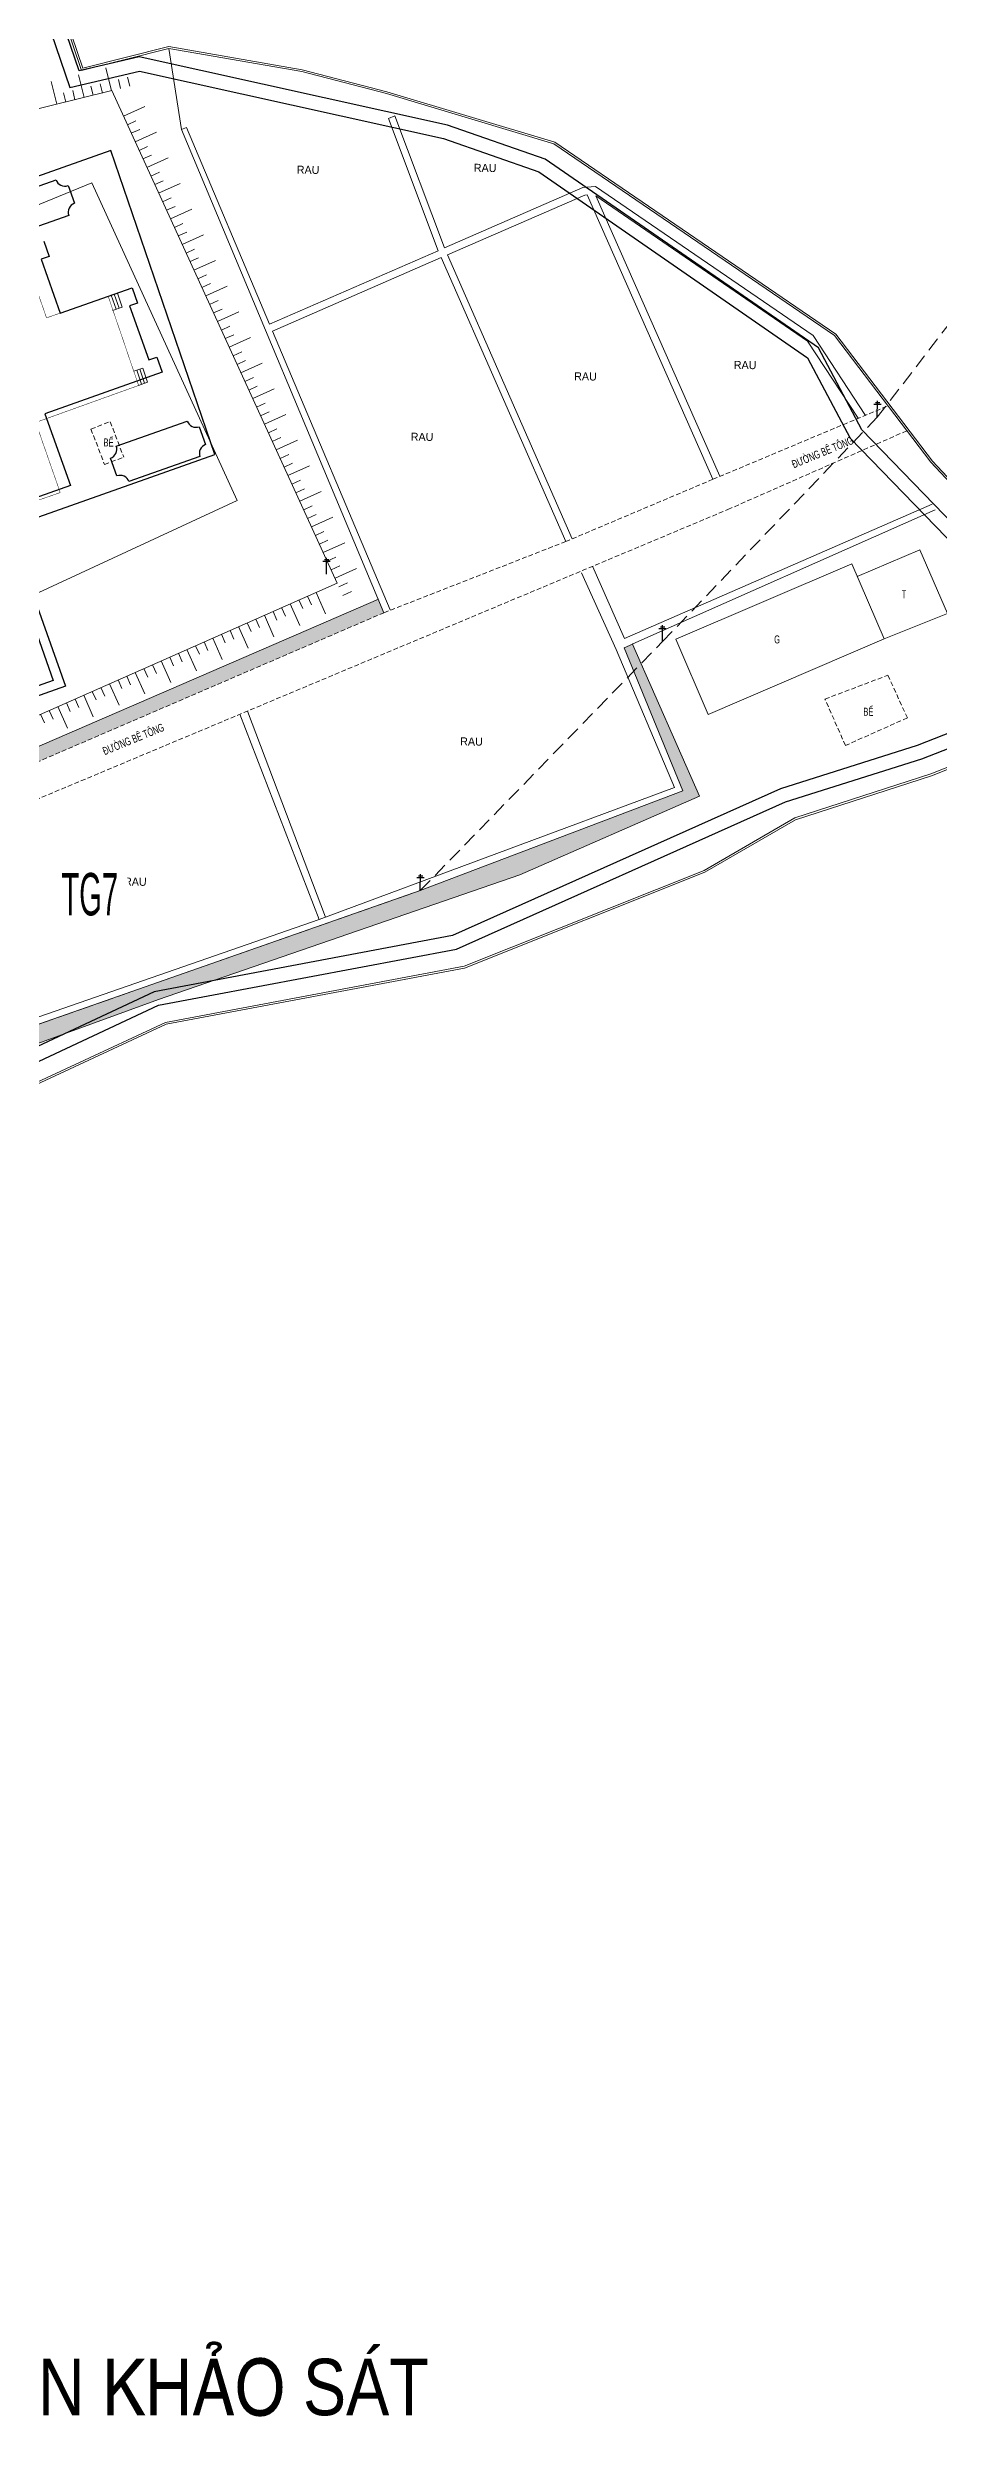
# Model space of a CAD drawing. Header units: inches. Extents: x 496359 to 501064, y 2374078 to 2377203.
# Drawn here: x 497578.5 to 497673.1, y 2376307.5 to 2376560.5 of the extents above; entities that cross this region are included whole.
import ezdxf
from ezdxf.enums import TextEntityAlignment as Align

# ---------------------------------------------------------------- set-up
doc = ezdxf.new("R2010")
doc.units = ezdxf.units.IN
doc.header["$MEASUREMENT"] = 0
doc.linetypes.add('DASHED', pattern=[0.75, 0.5, -0.25])
for name, color, linetype in [('cd', 7, 'Continuous'), ('chu', 6, 'Continuous'), ('MANH', 147, 'Continuous'), ('NOI', 2, 'Continuous'), ('tl', 8, 'Continuous')]:
    doc.layers.add(name, color=color, linetype=linetype)
for name, color, linetype, lineweight in [('EG Text2', 7, 'Continuous', 18), ('ISO', 252, 'Continuous', 20), ('LC Net dam 1', 30, 'Continuous', 30), ('LC Net manh', 239, 'Continuous', 5), ('LC Text2', 7, 'Continuous', 25)]:
    doc.layers.add(name, color=color, linetype=linetype, lineweight=lineweight)
doc.styles.add('EG Hai', font='')
doc.styles.add('LC 2', font='', dxfattribs={"width": 0.7})
doc.styles.add('style1', font='')
doc.styles.get('EG Hai').set_extended_font_data('.VnArial NarrowH')
doc.styles.get('LC 2').set_extended_font_data('.VnArial NarrowH')
doc.styles.get('style1').set_extended_font_data('.VnAvantH')
pattern_1 = [(359.267215784, (-736010.08436, -2368366.01803), (0.566607394046, 0.317539068605), [0.375, -0.75]), (119.267215784, (-736010.08436, -2368366.01803), (-0.55830059713, 0.331926862913), [0.375, -0.75]), (59.267215784, (-736010.08436, -2368366.01803), (0.008306796916, 0.64946593152), [-0.75, 0.375])]

# ---------------------------------------------------------------- blocks, each defined once
blk = doc.blocks.new('t2')
at = {"layer": 'tl', "color": 250, "lineweight": 0}
for p, q in [((-2, 0), (-2, -1)), ((-1, 0), (-1, -1)), ((0, 0), (0, -2.5))]:
    blk.add_line(p, q, dxfattribs=at)
blk = doc.blocks.new('cdien')
at = {"layer": 'cd', "extrusion": (-0.000518657, 0.000768986, 1)}
for p, q in [((-0.8, 2.78, 0), (0.76, 2.78, 0)), ((-0.46, 3.14, 0), (0.49, 3.14, 0)), ((0, 0), (0, 3.5, 0))]:
    blk.add_line(p, q, dxfattribs=at)
blk = doc.blocks.new('Nền HT mới')
at = {"layer": 'MANH', "lineweight": 0}
h = blk.add_hatch(dxfattribs=at)
h.set_pattern_fill('HONEY', color=8, scale=3, angle=-0.7328, style=0)
h.set_pattern_definition(pattern_1)
h.paths.add_polyline_path([(886.71, 219.73), (886.11, 221.17), (824.11, 194.32), (824.68, 193.01)])
h = blk.add_hatch(dxfattribs=at)
h.set_pattern_fill('HONEY', color=8, scale=3, angle=-0.7328, style=0)
h.set_pattern_definition(pattern_1)
h.paths.add_polyline_path([(862.74, 178.63), (901.15, 191.89), (920.24, 200.23), (913.11, 216.4), (912.22, 216), (918.46, 200.79), (890.57, 190.2), (847.37, 175.1), (817.03, 164.27), (817.27, 163.62), (814.02, 162.52), (814.33, 161.29), (823.38, 164.28)])
at = {"layer": 'MANH', "color": 1, "linetype": 'DASHED', "lineweight": 0, "ltscale": 3, "elevation": -28.38}
blk.add_lwpolyline([(338.8, 83.45), (320.94, 78.75), (340.42, 30.66), (364.41, 31.76), (393.69, 33.78), (433.64, 49.39), (462.8, 58.64), (490.97, 67.81), (516.49, 76.2), (548.21, 86.54), (576.26, 95.7), (610.19, 94.18), (634.86, 101.12), (676.11, 115.48), (714.18, 128.71), (753.35, 142.39), (783.93, 137.98), (839.41, 172.28), (890.57, 190.2), (916.29, 216.65), (939.12, 240.49), (989.34, 305.87)], dxfattribs=at)
at = {"layer": 'MANH', "color": 4, "lineweight": 0, "elevation": -28.38}
for points in [[(625.82, 94.94), (694.69, 118.79), (709.81, 122.6), (746.29, 131.1), (750.58, 132.1), (766.12, 128.82), (774.27, 131.84), (782.63, 132.32), (788.25, 132.53), (794.88, 132.79), (827.24, 134.21), (829.73, 135.97), (833.89, 139.84), (834.67, 162.81), (863.51, 176.19), (895.21, 182.17), (920.73, 192.35), (930.35, 197.92), (944.79, 202.6), (967.22, 211.47)], [(959.89, 219.62), (944.81, 235.71), (934.57, 249.18), (904.77, 269.54), (886.96, 274.89), (877.97, 277.21), (863.85, 279.67), (854.58, 277.34), (850.99, 287.97)], [(846.31, 302.75), (851.18, 288.03), (854.71, 277.58), (863.84, 279.87), (878.01, 277.41), (887.02, 275.08), (904.86, 269.73), (934.71, 249.33), (944.97, 235.84), (960.04, 219.76), (967.56, 211.39), (944.86, 202.41), (930.43, 197.73), (920.81, 192.17), (895.27, 181.97), (863.57, 176), (834.85, 162.67)]]:
    blk.add_lwpolyline(points, dxfattribs=at)
at = {"layer": 'MANH', "color": 2, "lineweight": 0, "elevation": -28.38}
for points in [[(824.68, 193.01), (823.01, 196.89), (881.74, 222.88), (857.79, 275.19), (822.4, 266.46), (820.77, 271.59), (816.52, 272.11), (813.22, 283.27), (822.94, 285.68), (831.91, 282.66), (850.99, 287.96)], [(863.85, 279.67), (865.18, 271.07)], [(865.73, 271.28), (865.18, 271.07)], [(886.71, 219.73), (865.18, 271.07)], [(865.73, 271.28), (874.55, 250.37)], [(887.18, 272.24), (887.87, 272.5)], [(892.47, 258.18), (887.18, 272.24)], [(893.15, 258.48), (887.87, 272.5)], [(849.35, 262.81), (855.68, 265.4), (871.1, 231.65), (828.48, 211.9), (824.84, 209.96)], [(937.85, 240.69), (932.3, 249.16), (909.19, 265), (907.85, 264.89), (893.15, 258.48)], [(908.3, 264.12), (908.05, 264.1), (893.47, 257.75)], [(908.3, 264.11), (921.66, 233.9)], [(937.1, 240.38), (931.72, 248.59), (909.22, 264.01)], [(909.22, 264.01), (922.4, 234.22)], [(892.47, 258.18), (874.55, 250.37)], [(892.8, 257.45), (874.87, 249.63)], [(906.03, 227.29), (892.8, 257.45)], [(906.71, 227.59), (893.47, 257.75)], [(857.41, 253.34), (858.38, 253.67)], [(857.73, 253.45), (858.24, 251.96)], [(858.05, 253.56), (858.56, 252.07)], [(858.38, 253.67), (858.88, 252.18)], [(857.88, 251.84), (858.88, 252.18)], [(874.87, 249.63), (887.36, 220.03)], [(860.12, 245.39), (861.08, 245.72)], [(860.44, 245.5), (860.95, 243.99)], [(860.76, 245.61), (861.27, 244.11)], [(861.08, 245.72), (861.59, 244.23)], [(860.64, 243.87), (861.59, 244.23)], [(908.86, 224.66), (912.26, 216.99), (944.95, 231.26)], [(913.13, 216.41), (945.26, 230.67)], [(936.99, 223.56), (943.65, 226.42)], [(946.56, 219.65), (943.65, 226.42)], [(813.67, 163.8), (846.69, 175.63), (879.84, 187.12), (917.56, 201.14), (911.37, 215.82), (907.68, 223.96)], [(917.71, 216.91), (936.4, 224.93)], [(936.4, 224.93), (939.83, 216.95)], [(824.11, 194.32), (886.11, 221.17)], [(939.83, 216.95), (946.56, 219.65)], [(817.27, 163.62), (817.03, 164.27), (847.37, 175.1), (890.57, 190.2), (918.46, 200.79), (912.22, 216), (913.11, 216.4), (920.24, 200.23), (901.15, 191.89), (862.74, 178.63), (823.38, 164.28), (814.33, 161.29), (814.02, 162.52), (817.27, 163.62)], [(913.11, 216.4), (913.13, 216.41)], [(921.15, 208.92), (917.71, 216.91)], [(921.15, 208.92), (939.83, 216.95)], [(871.38, 208.93), (879.84, 187.12)], [(880.49, 187.37), (872.2, 209.28)]]:
    blk.add_lwpolyline(points, dxfattribs=at)
at = {"layer": 'MANH', "color": 2, "lineweight": 0, "const_width": 0.05, "elevation": -28.38}
blk.add_lwpolyline([(829.11, 232.75), (840.1, 236.59), (842.7, 229.14), (852.31, 232.49), (849.71, 239.94), (860.64, 243.87), (857.41, 253.34), (850.86, 251.05), (848.32, 258.33), (829.68, 251.82), (832.27, 244.42), (825.82, 242.16), (829.11, 232.75)], dxfattribs=at)
at = {"layer": 'MANH', "color": 3, "linetype": 'DASHED', "lineweight": 0, "elevation": -28.38}
for points in [[(921.66, 233.9), (940.25, 241.7)], [(923.25, 230.69), (942.26, 239.06), (942.26, 239.06)], [(921.66, 233.9), (906.03, 227.29), (886.71, 219.73), (824.5, 192.93)], [(797.81, 177.6), (807.49, 182.13), (923.25, 230.69)]]:
    blk.add_lwpolyline(points, dxfattribs=at)
at = {"layer": 'MANH', "color": 2, "linetype": 'DASHED', "lineweight": 0, "elevation": -28.38}
for points in [[(855.58, 239.24), (857.62, 240.02)], [(855.58, 239.24), (857.02, 235.47)], [(857.62, 240.02), (859.06, 236.25)], [(857.02, 235.47), (859.06, 236.25)]]:
    blk.add_lwpolyline(points, dxfattribs=at)
blk.add_lwpolyline([(933.56, 210.55), (940.24, 213.08), (942.31, 208.56), (935.73, 205.62)], close=True, dxfattribs=at)
at = {"layer": 'cd', "lineweight": 0, "xscale": 0.5, "yscale": 0.5, "zscale": 0.5, "rotation": 359.2672157837458}
for p in [(939.12, 240.49, -5.55), (880.59, 223.82, -4.27), (916.29, 216.65, -6.2), (890.57, 190.2, -28.38)]:
    blk.add_blockref('cdien', p, dxfattribs=at)
at = {"layer": 'NOI', "color": 2, "lineweight": 0}
for p, rotation in [((851.94, 273.74, -2.99), 193.8533000437479), ((854.85, 274.46, -2.99), 193.8533000437479), ((857.76, 275.18, -2.99), 193.8533000437479), ((859.03, 272.48, -2.99), 114.6015009881797), ((860.27, 269.75, -2.99), 114.6015009881797), ((861.52, 267.02, -2.99), 114.6015009881797), ((862.77, 264.3, -2.99), 114.6015009881797), ((864.02, 261.57, -2.99), 114.6015009881797), ((865.27, 258.84, -2.99), 114.6015009881797), ((866.52, 256.11, -2.99), 114.6015009881797), ((867.77, 253.39, -2.99), 114.6015009881797), ((869.02, 250.66, -2.99), 114.6015009881797), ((870.27, 247.93, -2.99), 114.6015009881797), ((871.51, 245.2, -2.99), 114.6015009881797), ((872.76, 242.47, -2.99), 114.6015009881797), ((874.01, 239.75, -2.99), 114.6015009881797), ((875.26, 237.02, -2.99), 114.6015009881797), ((876.51, 234.29, -2.99), 114.6015009881797), ((877.76, 231.56, -2.99), 114.6015009881797), ((879.01, 228.84, -2.99), 114.6015009881797), ((880.26, 226.11, -2.99), 114.6015009881797), ((881.51, 223.38, -2.99), 114.6015009881797), ((876.75, 220.67, -2.99), 23.87087660466218), ((879.5, 221.89, -2.99), 23.87087660466218), ((871.27, 218.25, -2.99), 23.87087660466218), ((874.01, 219.46, -2.99), 23.87087660466218), ((865.78, 215.82, -2.99), 23.87087660466218), ((868.52, 217.03, -2.99), 23.87087660466218), ((860.29, 213.39, -2.99), 23.87087660466218), ((863.04, 214.6, -2.99), 23.87087660466218), ((854.81, 210.96, -2.99), 23.87087660466218), ((857.55, 212.18, -2.99), 23.87087660466218), ((852.06, 209.75, -2.99), 23.87087660466218)]:
    blk.add_blockref('t2', p, dxfattribs=dict(at, rotation=rotation))
at = {"layer": 'chu', "color": 6, "lineweight": 0, "style": 'style1'}
for p in [(877.44, 266.37, -28.38), (896.25, 266.57, -28.38), (923.87, 245.63, -28.38), (906.91, 244.42, -28.38), (889.55, 238, -28.38), (894.8, 205.63, -28.38), (859.09, 190.74, -28.38)]:
    blk.add_text('RAU', height=0.85, rotation=359.2672, dxfattribs=at).set_placement(p)
at = {"layer": 'chu', "color": 6, "lineweight": 0, "ltscale": 0.8, "style": 'style1', "width": 0.7}
for s, rotation, p in [('BÓ', 359.2672, (856.91, 237.39, -28.38)), ('§¦êNG B£ T¤NG', 22.4077, (930.26, 235.06, -28.38)), ('T', 359.2672, (941.7, 221.27, -28.38)), ('G', 359.2672, (928.16, 216.47, -28.38)), ('§¦êNG B£ T¤NG', 22.4077, (857.04, 204.58, -28.38)), ('BÓ', 359.2672, (937.63, 208.78, -28.38))]:
    blk.add_text(s, height=0.85, rotation=rotation, dxfattribs=at).set_placement(p)

msp = doc.modelspace()

# ---------------------------------------------------------------- linework, layer by layer
at = {"layer": 'LC Net dam 1', "elevation": -196.38}
msp.add_lwpolyline([(497585.22, 2376549.6), (497537.58, 2376532.75), (497548.61, 2376500.46), (497596.25, 2376517.31)], close=True, dxfattribs=at)
at = {"layer": 'LC Net dam 1'}
for points in [[(497579.39, 2376546.48, 0.414214), (497580.67, 2376545.87), (497581.34, 2376543.99, 0.414214), (497580.73, 2376542.71), (497573.18, 2376540.04, 0.414214), (497571.91, 2376540.65), (497571.24, 2376542.54, 0.414214), (497571.85, 2376543.82)], [(497593.33, 2376520.86, 0.414214), (497594.61, 2376520.25), (497595.28, 2376518.36, 0.414214), (497594.67, 2376517.09), (497587.13, 2376514.42, 0.414214), (497585.85, 2376515.03), (497585.18, 2376516.91, 0.414214), (497585.79, 2376518.19)]]:
    msp.add_lwpolyline(points, format="xyb", close=True, dxfattribs=at)
for points in [[(497578.09, 2376539.97), (497578.66, 2376538.35), (497577.81, 2376538.05), (497579.84, 2376532.31), (497587.48, 2376535.02), (497588.05, 2376533.39), (497587.2, 2376533.09), (497589.23, 2376527.36), (497590.08, 2376527.66), (497590.65, 2376526.04), (497578.21, 2376521.64), (497580.91, 2376514), (497570.52, 2376510.33)], [(497567.14, 2376495.32), (497577.13, 2376498.85), (497579.1, 2376493.29), (497562.42, 2376487.39), (497560.45, 2376492.95)]]:
    msp.add_lwpolyline(points, dxfattribs=at)
msp.add_lwpolyline([(497559.51, 2376492.62), (497567.14, 2376495.32), (497566.47, 2376497.2), (497577.41, 2376501.07), (497580.38, 2376492.68), (497561.81, 2376486.11)], close=True, dxfattribs=at)

# ---------------------------------------------------------------- block references
at = {"layer": 'LC Net manh'}
msp.add_blockref('Nền HT mới', (496727.52, 2376280.77, 2.92), dxfattribs=at)

# ---------------------------------------------------------------- texts
at = {"layer": 'LC Text2', "style": 'LC 2'}
msp.add_text('ký hiÖu tªn hè khoan kh¶o s¸t', height=5.9946, dxfattribs=at).set_placement((497500.87, 2376309))

# ---------------------------------------------------------------- next in the draw order: wipeouts: each hides what was drawn before it
at = {"ltscale": 500}
msp.add_wipeout([(497580.06, 2376467.65), (497579.59, 2376468.2), (497579.34, 2376468.6), (497579.11, 2376469.09), (497578.94, 2376469.62), (497578.84, 2376470.12), (497578.81, 2376470.56), (497578.83, 2376471.08), (497578.89, 2376471.49), (497579.05, 2376472.06), (497579.18, 2376472.38), (497579.4, 2376472.81), (497579.67, 2376473.21), (497580.05, 2376473.64), (497580.45, 2376474), (497580.92, 2376474.32), (497581.38, 2376474.55), (497581.81, 2376474.71), (497582.21, 2376474.81), (497582.71, 2376474.88), (497583.15, 2376474.89), (497583.56, 2376474.86), (497584.1, 2376474.76), (497584.51, 2376474.63), (497584.89, 2376474.47), (497585.48, 2376474.12), (497585.74, 2376473.93), (497586.04, 2376473.66), (497586.29, 2376473.38), (497586.56, 2376473.03), (497586.8, 2376472.62), (497586.96, 2376472.28), (497587.09, 2376471.93), (497587.21, 2376471.48), (497587.27, 2376471.07), (497587.28, 2376470.49), (497587.23, 2376469.94), (497587.13, 2376469.51), (497587.01, 2376469.16), (497586.82, 2376468.71), (497586.6, 2376468.33), (497586.39, 2376468.05), (497586.05, 2376467.66), (497585.79, 2376467.42), (497585.38, 2376467.11), (497585.1, 2376466.95), (497584.85, 2376466.82), (497584.55, 2376466.69), (497584.2, 2376466.57), (497583.87, 2376466.49), (497583.52, 2376466.44), (497583.17, 2376466.42), (497582.88, 2376466.42), (497582.45, 2376466.46), (497582.08, 2376466.53), (497581.68, 2376466.64), (497581.28, 2376466.8), (497580.81, 2376467.06), (497580.59, 2376467.2), (497580.28, 2376467.44)], dxfattribs=at).translate(0, 0, -292.38).dxf.layer = 'ISO'

# ---------------------------------------------------------------- next in the draw order: linework, layer by layer
at = {"layer": 'LC Net dam 1'}
for points in [[(497351.03, 2376377.07), (497421.6, 2376401.35), (497477.88, 2376414.86), (497484.11, 2376413.7), (497553.91, 2376417.14), (497559.45, 2376421.6), (497560.2, 2376444.71), (497590.28, 2376458.79), (497621.94, 2376464.76), (497656.88, 2376480.39), (497671.38, 2376484.97), (497691.29, 2376492.78), (497665, 2376519.94), (497660.4, 2376528.62), (497631.36, 2376548.67), (497620.96, 2376552.31), (497588.23, 2376559.56), (497581.85, 2376558.06), (497578.3, 2376568.44)], [(497576.88, 2376567.96), (497580.87, 2376556.29), (497588.24, 2376558.02), (497620.55, 2376550.87), (497630.67, 2376547.32), (497659.24, 2376527.59), (497663.77, 2376519.05), (497688.65, 2376493.36), (497670.88, 2376486.38), (497656.34, 2376481.79), (497621.49, 2376466.2), (497589.82, 2376460.23), (497558.73, 2376445.68), (497557.97, 2376422.34), (497553.35, 2376418.61), (497506.79, 2376416.32), (497505.43, 2376420.3), (497504.01, 2376419.82), (497505.23, 2376416.24), (497484.21, 2376415.21), (497477.84, 2376416.39), (497421.18, 2376402.79), (497349.41, 2376378.1)]]:
    msp.add_lwpolyline(points, dxfattribs=at)

# ---------------------------------------------------------------- next in the draw order: texts
at = {"layer": 'EG Text2', "style": 'EG Hai', "width": 0.6}
msp.add_text('tg7', height=4.5, rotation=0, dxfattribs=at).set_placement((497582.97, 2376470.59, -292.38), align=Align.MIDDLE_CENTER)

doc.saveas('drawing.dxf')
